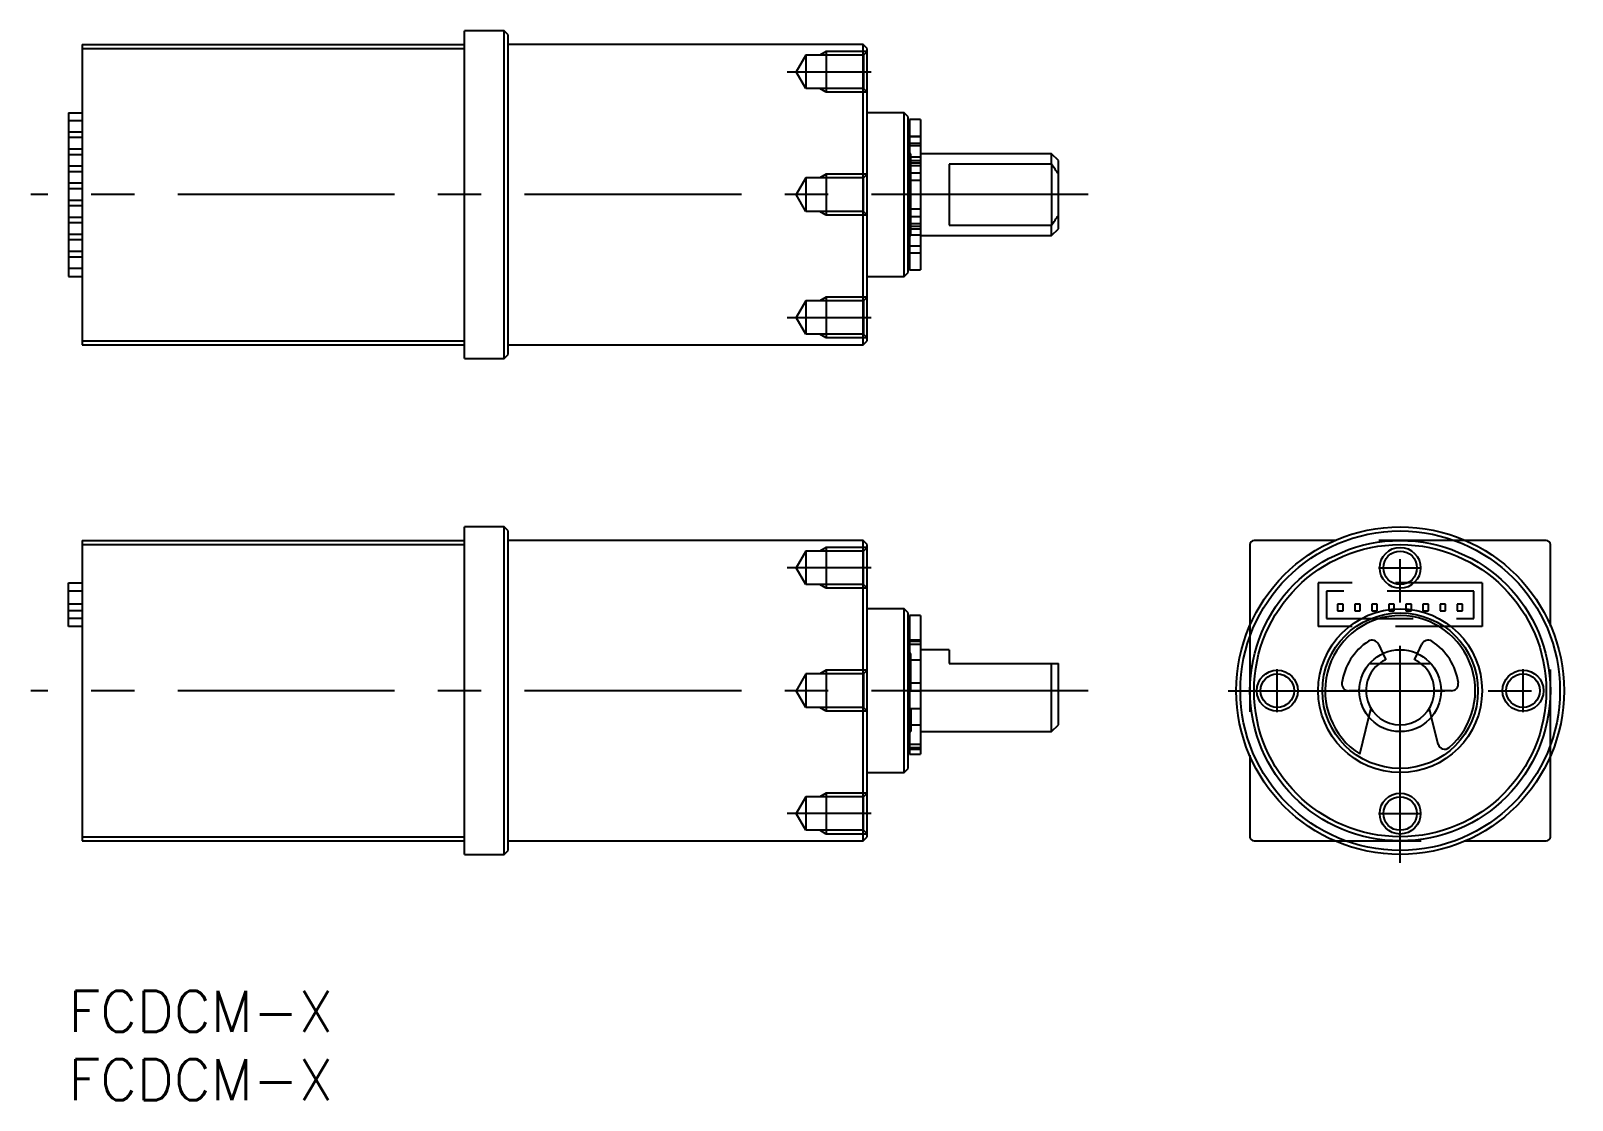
# Model space of a CAD drawing. Extents: x -3 to 110, y -8 to 70.
import ezdxf

# ---------------------------------------------------------------- set-up
doc = ezdxf.new("R2010")
doc.units = 0
doc.header["$LTSCALE"] = 0.5
doc.linetypes.add('CENTER', pattern=[50.8, 31.75, -6.35, 6.35, -6.35])
doc.linetypes.add('DASHED', pattern=[19.05, 12.7, -6.35])
for name, color, linetype in [('MSM_CENTER', 1, 'CENTER'), ('MSM_CONTINUOUS', 7, 'CONTINUOUS'), ('MSM_DASHED', 4, 'DASHED'), ('MSM_NARROW', 5, 'CONTINUOUS'), ('MSM_PART_NUMBER', 7, 'CONTINUOUS')]:
    doc.layers.add(name, color=color, linetype=linetype)
doc.styles.get("Standard").update_dxf_attribs({"font": 'txt.shx', "height": 3, "bigfont": 'bigfont.shx'})

msp = doc.modelspace()

# ---------------------------------------------------------------- linework, layer by layer
at = {"layer": 'MSM_CENTER'}
for p, q in [((52.64, 67.34), (58.78, 67.34)), ((74.68, 58.34), (-2.76, 58.34)), ((52.64, 49.34), (58.78, 49.34)), ((97.53, 9.4), (97.53, 34.6)), ((58.78, 31), (52.64, 31)), ((95.95, 31), (99.1, 31)), ((88.53, 20.43), (88.53, 23.57)), ((106.53, 20.43), (106.53, 23.57)), ((74.68, 22), (-2.76, 22)), ((84.93, 22), (110.13, 22)), ((58.78, 13), (52.64, 13)), ((95.95, 13), (99.1, 13))]:
    msp.add_line(p, q, dxfattribs=at)
at = {"layer": 'MSM_CONTINUOUS'}
for p, q in [((31.9, 70.34), (29, 70.34)), ((29, 46.34), (29, 70.34)), ((31.9, 46.34), (31.9, 70.34)), ((32.2, 70.04), (31.9, 70.34)), ((32.2, 46.64), (32.2, 70.04)), ((1, 69.34), (29, 69.34)), ((1, 69.34), (1, 47.34)), ((1, 69.04), (29, 69.04)), ((58.2, 69.34), (32.2, 69.34)), ((58.5, 69.04), (58.2, 69.34)), ((58.2, 47.34), (58.2, 69.34)), ((58.5, 47.64), (58.5, 69.04)), ((0, 64.34), (0, 52.34)), ((0, 64.34), (1, 64.34)), ((61.2, 64.34), (58.5, 64.34)), ((61.2, 52.34), (61.2, 64.34)), ((61.5, 64.04), (61.2, 64.34)), ((61.5, 52.64), (61.5, 64.04)), ((62.4, 63.84), (61.6, 63.84)), ((61.6, 63.84), (61.6, 52.84)), ((62.4, 63.84), (62.4, 52.84)), ((61.6, 61.34), (61.5, 61.34)), ((72, 61.34), (62.4, 61.34)), ((72.5, 60.84), (72, 61.34)), ((72, 60.58), (72, 61.34)), ((72, 60.58), (64.5, 60.58)), ((64.5, 60.58), (64.5, 56.11)), ((72.5, 55.84), (72.5, 60.84)), ((61.5, 55.34), (61.6, 55.34)), ((62.4, 55.34), (72, 55.34)), ((64.5, 56.11), (72, 56.11)), ((72, 55.34), (72, 56.11)), ((72, 55.34), (72.5, 55.84)), ((0, 52.34), (1, 52.34)), ((58.5, 52.34), (61.2, 52.34)), ((61.2, 52.34), (61.5, 52.64)), ((61.6, 52.84), (62.4, 52.84)), ((1, 47.64), (29, 47.64)), ((58.2, 47.34), (58.5, 47.64)), ((1, 47.34), (29, 47.34)), ((29, 46.34), (31.9, 46.34)), ((31.9, 46.34), (32.2, 46.64)), ((32.2, 47.34), (58.2, 47.34)), ((31.9, 34), (29, 34)), ((29, 10), (29, 34)), ((31.9, 10), (31.9, 34)), ((32.2, 33.7), (31.9, 34)), ((1, 33), (29, 33)), ((1, 33), (1, 11)), ((32.2, 10.3), (32.2, 33.7)), ((58.2, 33), (32.2, 33)), ((58.2, 11), (58.2, 33)), ((58.5, 32.7), (58.2, 33)), ((92.73, 33), (86.83, 33)), ((108.23, 33), (102.32, 33)), ((1, 32.7), (29, 32.7)), ((58.5, 11.3), (58.5, 32.7)), ((86.53, 32.7), (86.53, 26.8)), ((108.53, 26.8), (108.53, 32.7)), ((0, 26.7), (0, 29.9)), ((0, 29.9), (1, 29.9)), ((61.2, 28), (58.5, 28)), ((61.5, 27.7), (61.2, 28)), ((61.2, 16), (61.2, 28)), ((61.5, 16.3), (61.5, 27.7)), ((62.4, 27.5), (61.6, 27.5)), ((61.6, 27.5), (61.6, 17.36)), ((62.4, 27.5), (62.4, 17.36)), ((1, 26.7), (0, 26.7)), ((61.6, 25), (61.5, 25)), ((64.5, 25), (62.4, 25)), ((64.5, 25), (64.5, 24)), ((95.94, 25.41), (96.26, 24.72)), ((98.8, 24.72), (99.12, 25.41)), ((64.5, 24), (72.5, 24)), ((72, 19), (72, 24)), ((72.5, 19.5), (72.5, 24)), ((95.29, 24), (99.76, 24)), ((94.53, 22), (93.76, 22)), ((101.29, 22), (100.53, 22)), ((72, 19), (72.5, 19.5)), ((94.57, 17.36), (95.24, 20.06)), ((99.81, 20.06), (100.3, 18.09)), ((61.5, 19), (61.6, 19)), ((62.4, 19), (72, 19)), ((61.6, 17.36), (62.4, 17.36)), ((86.53, 17.2), (86.53, 11.3)), ((108.53, 11.3), (108.53, 17.2)), ((58.5, 16), (61.2, 16)), ((61.2, 16), (61.5, 16.3)), ((1, 11.3), (29, 11.3)), ((58.2, 11), (58.5, 11.3)), ((1, 11), (29, 11)), ((31.9, 10), (32.2, 10.3)), ((32.2, 11), (58.2, 11)), ((86.83, 11), (92.73, 11)), ((102.32, 11), (108.23, 11)), ((29, 10), (31.9, 10))]:
    msp.add_line(p, q, dxfattribs=at)
for centre, radius in [((97.53, 22), 12), ((97.53, 22), 11.7), ((97.53, 22), 11), ((97.53, 22), 10.7), ((97.53, 31), 1.23), ((97.53, 22), 6), ((97.53, 22), 5.7), ((97.53, 22), 3), ((88.53, 22), 1.23), ((106.53, 22), 1.23), ((97.53, 13), 1.23)]:
    msp.add_circle(centre, radius, dxfattribs=at)
for centre, radius, start, end in [((64.88, 55.2), 8.92, 31.3297, 37.0456), ((64.88, 61.48), 8.92, 322.9544, 328.6703), ((86.83, 32.7), 0.3, 90, 180), ((108.23, 32.7), 0.3, 0, 90), ((97.53, 22), 5.5, 310.6992, 237.4851), ((97.53, 22), 4.3, 122.5608, 172.4392), ((95.48, 25.2), 0.5, 25, 122.5608), ((99.57, 25.2), 0.5, 57.4392, 155), ((97.53, 22), 4.3, 7.5608, 57.4392), ((97.53, 22), 2.5, 126.8699, 53.1301), ((93.76, 22.5), 0.5, 172.4392, 270), ((101.29, 22.5), 0.5, 270, 7.5608), ((100.79, 18.21), 0.5, 194, 310.6992), ((86.83, 11.3), 0.3, 180, 270), ((108.23, 11.3), 0.3, 270, 0)]:
    msp.add_arc(centre, radius, start, end, dxfattribs=at)
at = {"layer": 'MSM_DASHED'}
for p, q in [((54, 68.57), (53.29, 67.34)), ((58.23, 68.57), (54, 68.57)), ((54, 68.57), (54, 66.11)), ((55.5, 68.84), (55.03, 68.57)), ((58.5, 68.84), (55.5, 68.84)), ((55.5, 68.84), (55.5, 65.84)), ((58.5, 68.84), (58.23, 68.57)), ((58.23, 68.57), (58.23, 66.11)), ((54, 66.11), (53.29, 67.34)), ((58.23, 66.11), (54, 66.11)), ((55.5, 65.84), (55.03, 66.11)), ((58.5, 65.84), (55.5, 65.84)), ((58.23, 66.11), (58.5, 65.84)), ((1, 63.74), (0, 63.74)), ((1, 62.92), (0, 62.92)), ((1, 62.52), (0, 62.52)), ((61.6, 62.61), (62.4, 62.61)), ((62.4, 62.61), (61.6, 62.61)), ((61.6, 62.11), (62.4, 62.11)), ((1, 61.67), (0, 61.67)), ((1, 61.27), (0, 61.27)), ((61.6, 61.93), (62.4, 61.93)), ((61.7, 61.34), (61.6, 61.34)), ((61.6, 61.12), (62.4, 61.12)), ((61.7, 55.34), (61.7, 61.34)), ((1, 60.42), (0, 60.42)), ((1, 60.02), (0, 60.02)), ((55.5, 59.84), (55.03, 59.57)), ((58.5, 59.84), (55.5, 59.84)), ((55.5, 59.84), (55.5, 56.84)), ((58.5, 59.84), (58.23, 59.57)), ((61.6, 60.66), (62.4, 60.66)), ((61.6, 60.63), (61.7, 60.63)), ((61.6, 59.94), (62.4, 59.94)), ((61.7, 60.84), (62.4, 60.84)), ((61.7, 60.47), (62.4, 60.47)), ((72, 60.58), (72, 56.11)), ((1, 59.17), (0, 59.17)), ((1, 58.77), (0, 58.77)), ((54, 59.57), (53.29, 58.34)), ((58.23, 59.57), (54, 59.57)), ((54, 59.57), (54, 57.11)), ((58.23, 57.11), (58.23, 59.57)), ((61.6, 59.61), (61.7, 59.61)), ((61.7, 59.4), (62.4, 59.4)), ((1, 57.92), (0, 57.92)), ((54, 57.11), (53.29, 58.34)), ((1, 57.52), (0, 57.52)), ((1, 56.67), (0, 56.67)), ((58.23, 57.11), (54, 57.11)), ((55.5, 56.84), (55.03, 57.11)), ((58.5, 56.84), (55.5, 56.84)), ((58.23, 57.11), (58.5, 56.84)), ((61.7, 57.08), (61.6, 57.08)), ((61.6, 56.75), (62.4, 56.75)), ((61.7, 57.29), (62.4, 57.29)), ((1, 56.27), (0, 56.27)), ((1, 55.42), (0, 55.42)), ((61.7, 56.06), (61.6, 56.06)), ((61.6, 56.03), (62.4, 56.03)), ((61.6, 55.39), (62.4, 55.39)), ((61.6, 55.34), (61.7, 55.34)), ((61.7, 56.22), (62.4, 56.22)), ((61.7, 55.84), (62.4, 55.84)), ((1, 55.02), (0, 55.02)), ((61.6, 54.58), (62.4, 54.58)), ((1, 54.17), (0, 54.17)), ((1, 53.77), (0, 53.77)), ((61.6, 54.08), (62.4, 54.08)), ((61.6, 54.08), (62.4, 54.08)), ((1, 52.94), (0, 52.94)), ((55.5, 50.84), (55.03, 50.57)), ((58.5, 50.84), (55.5, 50.84)), ((55.5, 50.84), (55.5, 47.84)), ((58.5, 50.84), (58.23, 50.57)), ((54, 50.57), (53.29, 49.34)), ((58.23, 50.57), (54, 50.57)), ((54, 50.57), (54, 48.11)), ((58.23, 50.57), (58.23, 48.11)), ((54, 48.11), (53.29, 49.34)), ((58.23, 48.11), (54, 48.11)), ((55.5, 47.84), (55.03, 48.11)), ((58.5, 47.84), (55.5, 47.84)), ((58.23, 48.11), (58.5, 47.84)), ((102.32, 33), (92.73, 33)), ((54, 32.23), (53.29, 31)), ((58.23, 32.23), (54, 32.23)), ((54, 32.23), (54, 29.77)), ((55.5, 32.5), (55.03, 32.23)), ((58.5, 32.5), (55.5, 32.5)), ((55.5, 32.5), (55.5, 29.5)), ((58.5, 32.5), (58.23, 32.23)), ((58.23, 29.77), (58.23, 32.23)), ((54, 29.77), (53.29, 31)), ((58.23, 29.77), (54, 29.77)), ((55.5, 29.5), (55.03, 29.77)), ((58.5, 29.5), (55.5, 29.5)), ((58.23, 29.77), (58.5, 29.5)), ((103.53, 29.9), (91.53, 29.9)), ((91.53, 29.9), (91.53, 26.7)), ((103.53, 29.9), (103.53, 26.7)), ((1, 29.3), (0, 29.3)), ((1, 28.35), (0, 28.35)), ((102.93, 29.3), (92.13, 29.3)), ((92.13, 29.3), (92.13, 27.3)), ((93.35, 28.35), (92.95, 28.35)), ((92.95, 28.35), (92.95, 27.85)), ((93.35, 27.85), (93.35, 28.35)), ((94.6, 28.35), (94.2, 28.35)), ((94.2, 28.35), (94.2, 27.85)), ((94.6, 27.85), (94.6, 28.35)), ((95.85, 28.35), (95.45, 28.35)), ((95.45, 28.35), (95.45, 27.85)), ((95.85, 27.85), (95.85, 28.35)), ((97.1, 28.35), (96.7, 28.35)), ((96.7, 28.35), (96.7, 27.85)), ((97.1, 27.85), (97.1, 28.35)), ((97.95, 28.35), (97.95, 27.85)), ((98.35, 28.35), (97.95, 28.35)), ((98.35, 27.85), (98.35, 28.35)), ((99.2, 28.35), (99.2, 27.85)), ((99.6, 28.35), (99.2, 28.35)), ((99.6, 27.85), (99.6, 28.35)), ((100.45, 28.35), (100.45, 27.85)), ((100.85, 28.35), (100.45, 28.35)), ((100.85, 27.85), (100.85, 28.35)), ((101.7, 28.35), (101.7, 27.85)), ((102.1, 28.35), (101.7, 28.35)), ((102.1, 27.85), (102.1, 28.35)), ((102.93, 27.3), (102.93, 29.3)), ((1, 27.85), (0, 27.85)), ((1, 27.3), (0, 27.3)), ((92.13, 27.3), (102.93, 27.3)), ((92.95, 27.85), (93.35, 27.85)), ((94.2, 27.85), (94.6, 27.85)), ((95.45, 27.85), (95.85, 27.85)), ((96.7, 27.85), (97.1, 27.85)), ((97.95, 27.85), (98.35, 27.85)), ((99.2, 27.85), (99.6, 27.85)), ((100.45, 27.85), (100.85, 27.85)), ((101.7, 27.85), (102.1, 27.85)), ((86.53, 26.8), (86.53, 17.2)), ((103.53, 26.7), (91.53, 26.7)), ((108.53, 17.2), (108.53, 26.8)), ((62.4, 25.7), (61.6, 25.7)), ((61.6, 25.62), (62.4, 25.62)), ((61.6, 25.41), (62.4, 25.41)), ((61.7, 24.72), (61.6, 24.72)), ((61.7, 22), (61.7, 24.72)), ((61.7, 24.27), (62.4, 24.27)), ((96.26, 24.72), (96.47, 24.27)), ((98.58, 24.27), (98.8, 24.72)), ((54, 23.23), (53.29, 22)), ((58.23, 23.23), (54, 23.23)), ((54, 23.23), (54, 20.77)), ((55.5, 23.5), (55.03, 23.23)), ((58.5, 23.5), (55.5, 23.5)), ((55.5, 23.5), (55.5, 20.5)), ((58.5, 23.5), (58.23, 23.23)), ((58.23, 23.23), (58.23, 20.77)), ((54, 20.77), (53.29, 22)), ((61.6, 22.57), (62.4, 22.57)), ((61.6, 22), (62.4, 22)), ((95.03, 22), (94.53, 22)), ((100.53, 22), (100.03, 22)), ((58.23, 20.77), (54, 20.77)), ((55.5, 20.5), (55.03, 20.77)), ((58.5, 20.5), (55.5, 20.5)), ((58.23, 20.77), (58.5, 20.5)), ((61.7, 20.69), (62.4, 20.69)), ((61.7, 20.69), (61.7, 19)), ((95.24, 20.06), (95.4, 20.69)), ((99.66, 20.69), (99.81, 20.06)), ((61.7, 20.06), (61.6, 20.06)), ((61.7, 19.5), (62.4, 19.5)), ((61.6, 19), (61.7, 19)), ((61.6, 18.09), (62.4, 18.09)), ((61.6, 17.83), (62.4, 17.83)), ((61.6, 17.71), (62.4, 17.71)), ((54, 14.23), (53.29, 13)), ((58.23, 14.23), (54, 14.23)), ((54, 14.23), (54, 11.77)), ((55.5, 14.5), (55.03, 14.23)), ((58.5, 14.5), (55.5, 14.5)), ((55.5, 14.5), (55.5, 11.5)), ((58.5, 14.5), (58.23, 14.23)), ((58.23, 11.77), (58.23, 14.23)), ((54, 11.77), (53.29, 13)), ((58.23, 11.77), (54, 11.77)), ((55.5, 11.5), (55.03, 11.77)), ((58.5, 11.5), (55.5, 11.5)), ((58.23, 11.77), (58.5, 11.5)), ((92.73, 11), (102.32, 11))]:
    msp.add_line(p, q, dxfattribs=at)
for start, end in [(115, 126.8699), (53.1301, 65)]:
    msp.add_arc((97.53, 22), 2.5, start, end, dxfattribs=at)
at = {"layer": 'MSM_NARROW'}
for centre in [(97.53, 31), (88.53, 22), (106.53, 22), (97.53, 13)]:
    msp.add_circle(centre, 1.5, dxfattribs=at)

# ---------------------------------------------------------------- texts
at = {"layer": 'MSM_PART_NUMBER'}
for p in [(0, -3), (0, -8)]:
    msp.add_text('FCDCM-X', height=3, dxfattribs=at).set_placement(p)

doc.saveas('drawing.dxf')
